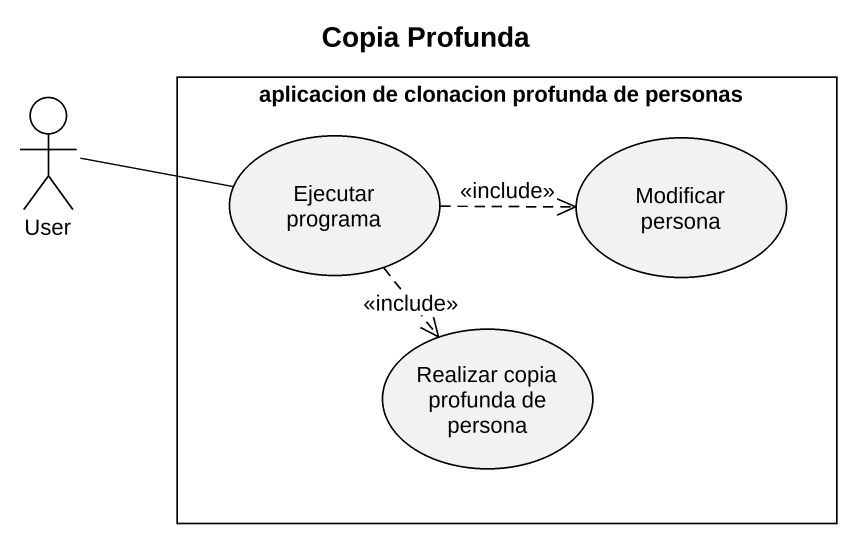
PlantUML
@startuml
title Copia Profunda
actor User
rectangle "aplicacion de clonacion profunda de personas" as aplicacion_de_clonacion {
  usecase "Ejecutar programa" as Ejecutar_programa
  usecase "Modificar persona" as Modificar_persona
  usecase "Realizar copia profunda de persona" as Realizar_copia_profunda_de
}
User -right- Ejecutar_programa
Ejecutar_programa .right.> Modificar_persona : <<include>>
Ejecutar_programa ..> Realizar_copia_profunda_de : <<include>>
@enduml
